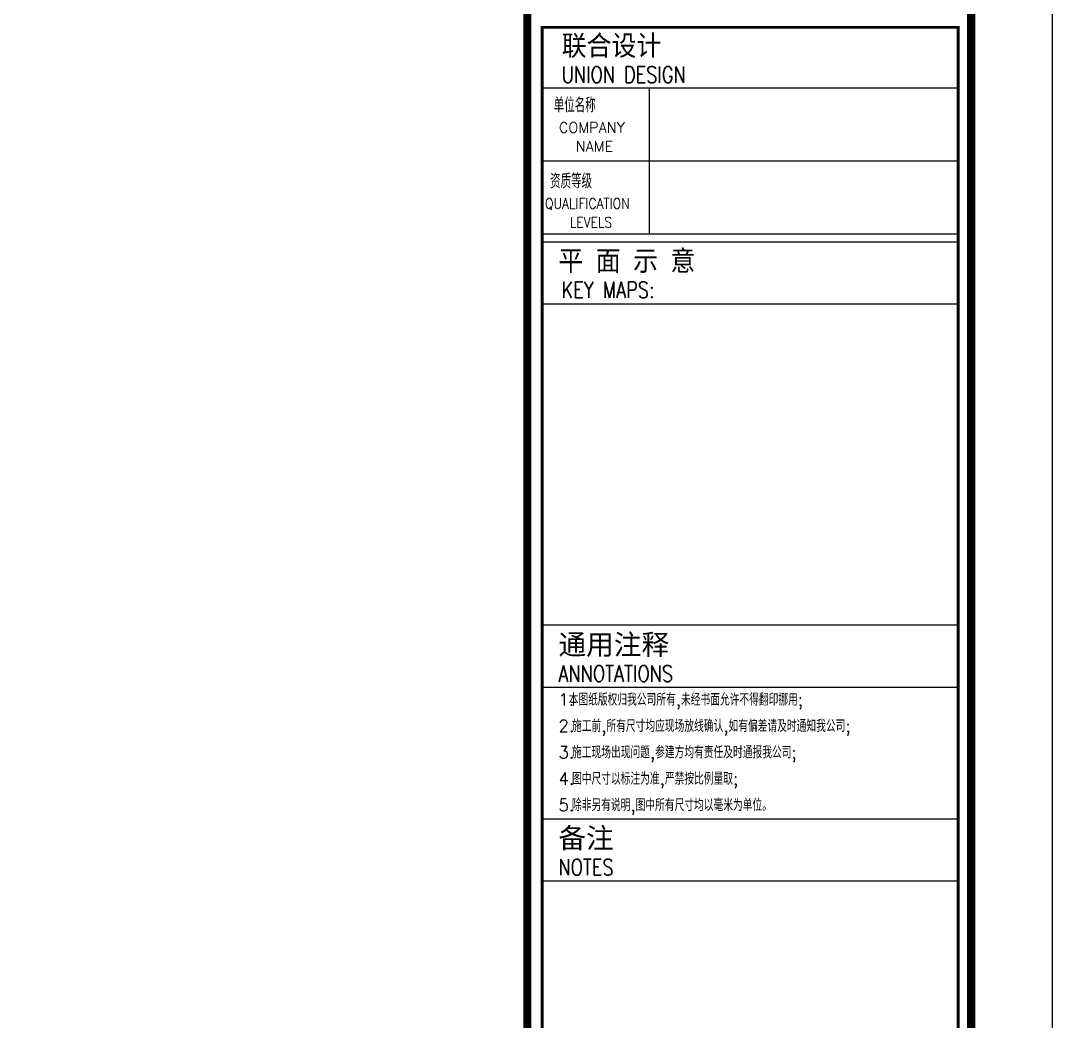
# Model space of a CAD drawing. Header units: inches. Extents: x 0 to 508000, y 0 to 738838.
# Drawn here: x 76385 to 89100, y 388068 to 400404 of the extents above; entities that cross this region are included whole.
import ezdxf

# ---------------------------------------------------------------- set-up
doc = ezdxf.new("R2010")
doc.units = ezdxf.units.IN
doc.header["$LTSCALE"] = 1000
doc.header["$MEASUREMENT"] = 0
doc.layers.add('TK', color=7, linetype='Continuous', true_color=0xffffff)
doc.layers.add('ZG-图框层', color=4, linetype='Continuous', true_color=0x00ffff)
doc.styles.add('CCIAD-图框(标题项)', font='simhei.ttf', dxfattribs={"height": 0.2, "bigfont": 'gbcbig.shx'})
doc.styles.add('CCIAD-图框(版权说明)', font='SIMPLEX.shx', dxfattribs={"height": 0.2, "bigfont": 'gbcbig.shx'})
doc.styles.add('基本字体', font='simplex.shx', dxfattribs={"height": 0.2, "bigfont": 'gbcbig.shx'})

# ---------------------------------------------------------------- blocks, each defined once
blk = doc.blocks.new('DAnoyomous23210')
at = {"layer": 'TK', "style": '基本字体'}
blk.add_text('资质等级', height=1.8, dxfattribs=at).set_placement((532.09, 315.97))
at = {"layer": 'TK', "style": '基本字体', "width": 0.85}
for s, p in [('QUALIFICATION', (531.48, 313.47)), ('LEVELS', (534.53, 311.14))]:
    blk.add_text(s, height=1.3, dxfattribs=at).set_placement(p)
blk = doc.blocks.new('DAnoyomous23217')
at = {"layer": 'TK', "style": '基本字体'}
for s, height, p in [('单位名称', 1.8, (532.54, 325.34)), ('COMPANY', 1.3, (533.18, 322.84)), ('NAME', 1.3, (535.25, 320.51))]:
    blk.add_text(s, height=height, dxfattribs=at).set_placement(p)
blk = doc.blocks.new('CCIAD-TK-A2-图签')
at = {"layer": 'TK', "lineweight": -3}
for p, q in [((582.39, 328.33), (531.12, 328.33)), ((544.29, 328.33), (544.29, 310.33)), ((582.39, 319.33), (531.12, 319.33)), ((582.39, 310.33), (531.12, 310.33)), ((582.39, 262.13), (531.12, 262.13))]:
    blk.add_line(p, q, dxfattribs=at)
at = {"layer": 'TK', "lineweight": -3, "const_width": 1}
blk.add_lwpolyline([(529.29, 10.46), (529.29, 410)], dxfattribs=at)
at = {"layer": 'TK', "lineweight": -3}
for points in [[(529.29, 10.46), (584, 10.46), (584, 410)], [(531.12, 335.84), (582.39, 335.84)], [(531.12, 309.4), (582.39, 309.4)], [(531.12, 301.76), (582.39, 301.76)], [(531.12, 254.49), (582.39, 254.49)], [(531.12, 238.28), (582.39, 238.28)], [(531.12, 230.63), (582.39, 230.63)]]:
    blk.add_lwpolyline(points, dxfattribs=at)
at = {"layer": 'TK', "lineweight": -3, "const_width": 0.347}
blk.add_lwpolyline([(531.12, 335.84), (582.39, 335.84), (582.39, 189.94), (531.12, 189.94)], close=True, dxfattribs=at)
at = {"layer": 'TK'}
for name in ['DAnoyomous23217', 'DAnoyomous23210']:
    blk.add_blockref(name, (0, 0), dxfattribs=at)
for s, height, style, width, p in [('联合设计', 2.5, 'CCIAD-图框(标题项)', 0.9, (533.53, 332.35)), ('UNION DESIGN', 2, 'CCIAD-图框(版权说明)', 0.8, (533.53, 329)), ('平 面 示 意', 2.5, 'CCIAD-图框(标题项)', 0.9, (533.13, 305.83)), ('KEY MAPS:', 2, 'CCIAD-图框(版权说明)', 0.8, (533.52, 302.48)), ('ANNOTATIONS', 2, 'CCIAD-图框(版权说明)', 0.8, (533.13, 255.16)), ('NOTES', 2, 'CCIAD-图框(版权说明)', 0.8, (533.13, 231.3))]:
    blk.add_text(s, height=height, dxfattribs=dict(at, style=style, width=width)).set_placement(p)
for s, height, style, p in [('通用注释', 2.5, 'CCIAD-图框(标题项)', (533.13, 258.5)), ('1.', 1.5, 'CCIAD-图框(版权说明)', (533.13, 252.22)), ('本图纸版权归我公司所有,未经书面允许不得翻印挪用;', 1.5, 'CCIAD-图框(版权说明)', (534.39, 252.22)), ('施工前,所有尺寸均应现场放线确认,如有偏差请及时通知我公司;', 1.5, 'CCIAD-图框(版权说明)', (534.8, 248.97)), ('2.', 1.5, 'CCIAD-图框(版权说明)', (533.13, 248.97)), ('3.', 1.5, 'CCIAD-图框(版权说明)', (533.13, 245.72)), ('施工现场出现问题,参建方均有责任及时通报我公司;', 1.5, 'CCIAD-图框(版权说明)', (534.8, 245.72)), ('图中尺寸以标注为准,严禁按比例量取;', 1.5, 'CCIAD-图框(版权说明)', (534.8, 242.47)), ('4.', 1.5, 'CCIAD-图框(版权说明)', (533.13, 242.47)), ('5.', 1.5, 'CCIAD-图框(版权说明)', (533.13, 239.22)), ('除非另有说明,图中所有尺寸均以毫米为单位。', 1.5, 'CCIAD-图框(版权说明)', (534.8, 239.22)), ('备注', 2.5, 'CCIAD-图框(标题项)', (533.13, 234.65))]:
    blk.add_text(s, height=height, dxfattribs=dict(at, style=style)).set_placement(p)

msp = doc.modelspace()

# ---------------------------------------------------------------- linework, layer by layer
at = {"layer": 'ZG-图框层', "lineweight": -3}
msp.add_lwpolyline([(0, 366738), (89100, 366738), (89100, 408738), (0, 408738)], close=True, dxfattribs=at)
at = {"layer": 'ZG-图框层', "lineweight": -3, "const_width": 100}
msp.add_lwpolyline([(2500, 367738), (88100, 367738), (88100, 407738), (2500, 407738)], close=True, dxfattribs=at)

# ---------------------------------------------------------------- block references
at = {"layer": 'TK', "xscale": 100, "yscale": 100}
msp.add_blockref('CCIAD-TK-A2-图签', (29700, 366738), dxfattribs=at)

doc.saveas('drawing.dxf')
